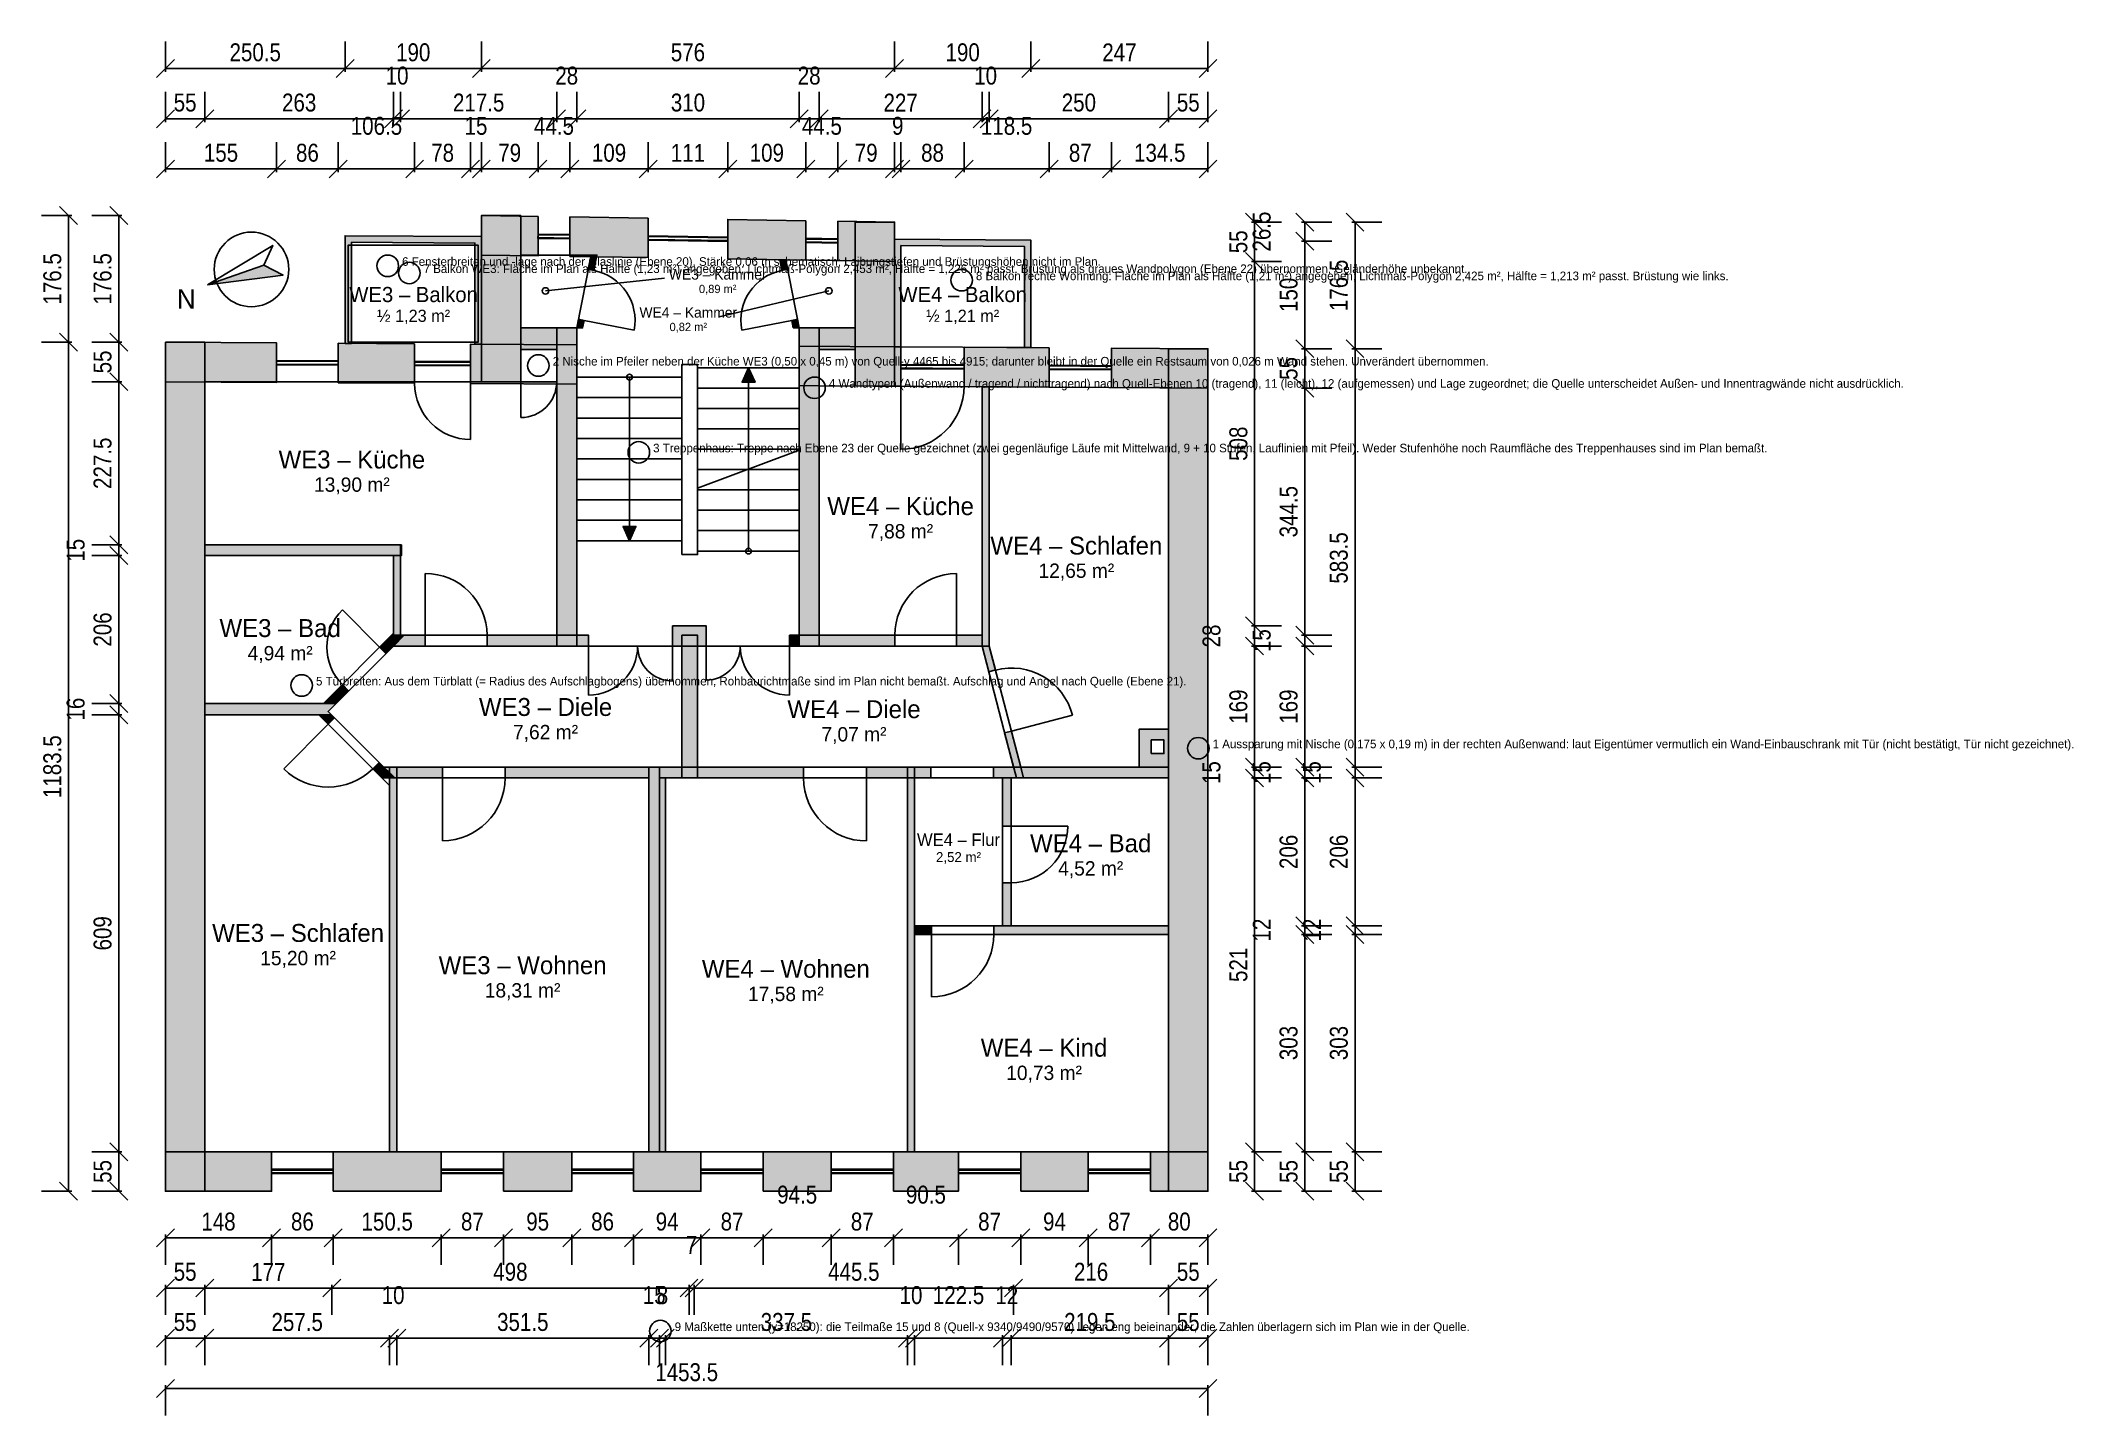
# Model space of a CAD drawing. Header units: metres. Extents: x -1.7 to 26.6, y -3.1 to 16.
import ezdxf
from ezdxf.enums import TextEntityAlignment as Align

# ---------------------------------------------------------------- set-up
doc = ezdxf.new("R2010")
doc.units = ezdxf.units.M
for name, color, linetype in [('A_BEMASSUNG', 5, 'Continuous'), ('A_OEFFNUNG', 1, 'Continuous'), ('A_RAUM', 3, 'Continuous'), ('A_SYMBOL', 2, 'Continuous'), ('A_TEXT', 7, 'Continuous'), ('A_TREPPE', 2, 'Continuous'), ('A_UNGEPRUEFT', 6, 'Continuous'), ('A_WAND', 8, 'Continuous'), ('A_WAND_TRAGEND', 7, 'Continuous')]:
    doc.layers.add(name, color=color, linetype=linetype)
doc.styles.add('OpenSansCondensed-Light', font='OpenSansCondensed-Light.ttf')
doc.dimstyles.new('EZ_M_100_H25_CM', dxfattribs={"dimtxt": 0.25, "dimasz": 0.25, "dimexe": 0.375, "dimexo": 0.125, "dimgap": 0.1, "dimtad": 1, "dimlfac": 100, "dimzin": 12, "dimdsep": 46, "dimtxsty": 'OpenSansCondensed-Light', "dimtsz": 0.125, "dimcen": 2.5, "dimazin": 3, "dimtfac": 0.5, "dimtmove": 2, "dimatfit": 3})

msp = doc.modelspace()

# ---------------------------------------------------------------- hatches: boundary and pattern name
at = {"layer": 'A_SYMBOL'}
msp.add_hatch(color=7, dxfattribs=at).paths.add_polyline_path([(0.586, 12.636), (1.64, 12.772), (1.372, 12.91)])
at = {"layer": 'A_TREPPE'}
for points in [[(8.13, 11.478), (8.04, 11.278), (8.22, 11.278)], [(6.47, 9.068), (6.38, 9.268), (6.56, 9.268)]]:
    msp.add_hatch(color=7, dxfattribs=at).paths.add_polyline_path(points)
at = {"layer": 'A_WAND'}
for points in [[(2.505, 11.819), (2.505, 13.319), (4.405, 13.308), (4.405, 11.808), (4.315, 11.808), (4.315, 13.218), (2.595, 13.229), (2.595, 11.819)], [(5.935, 13.05), (6.016, 13.05), (5.974, 12.836), (5.896, 12.852)], [(10.165, 11.772), (10.165, 13.272), (12.065, 13.26), (12.065, 11.76), (11.975, 11.76), (11.975, 13.17), (10.255, 13.182), (10.255, 11.772)], [(8.596, 12.836), (8.566, 12.985), (8.648, 12.984), (8.674, 12.852)], [(5.759, 12.155), (5.837, 12.139), (5.816, 12.035), (5.735, 12.035)], [(8.754, 12.035), (8.733, 12.139), (8.811, 12.155), (8.835, 12.035)], [(11.385, 11.214), (11.485, 11.214), (11.485, 7.6), (11.385, 7.6)], [(0.55, 8.86), (3.29, 8.86), (3.29, 9.01), (0.55, 9.01)], [(3.18, 8.86), (3.18, 7.75), (3.28, 7.75), (3.28, 8.86)], [(2.987, 7.583), (3.153, 7.75), (3.33, 7.75), (3.075, 7.495)], [(3.33, 7.75), (3.622, 7.75), (3.622, 7.6), (3.18, 7.6)], [(4.484, 7.6), (5.9, 7.6), (5.9, 7.75), (4.484, 7.75)], [(7.2, 7.75), (7.2, 5.76), (7.42, 5.76), (7.42, 7.75)], [(8.7, 7.75), (8.7, 7.6), (8.835, 7.6), (8.835, 7.75)], [(8.835, 7.6), (10.17, 7.6), (10.17, 7.75), (8.835, 7.75)], [(11.03, 7.6), (11.385, 7.6), (11.385, 7.75), (11.03, 7.75)], [(11.385, 7.6), (11.485, 7.6), (11.572, 7.266), (11.478, 7.241)], [(2.203, 6.8), (2.467, 7.063), (2.555, 6.975), (2.38, 6.8)], [(0.55, 6.8), (2.38, 6.8), (2.268, 6.688), (2.317, 6.64), (0.55, 6.64)], [(2.317, 6.64), (2.358, 6.598), (2.27, 6.51), (2.14, 6.64)], [(11.7, 6.39), (11.794, 6.414), (11.964, 5.76), (11.864, 5.76)], [(2.978, 5.978), (3.197, 5.76), (3.02, 5.76), (2.89, 5.89)], [(3.047, 5.91), (3.862, 5.91), (3.862, 5.76), (3.197, 5.76)], [(3.125, 5.91), (3.125, 0.55), (3.225, 0.55), (3.225, 5.91)], [(4.736, 5.76), (6.74, 5.76), (6.74, 5.91), (4.736, 5.91)], [(6.89, 5.76), (8.898, 5.76), (8.898, 5.91), (6.89, 5.91)], [(6.89, 5.76), (6.89, 0.55), (6.97, 0.55), (6.97, 5.76)], [(9.776, 5.76), (10.672, 5.76), (10.672, 5.91), (9.776, 5.91)], [(10.345, 5.91), (10.345, 0.55), (10.445, 0.55), (10.445, 5.91)], [(11.545, 5.76), (13.985, 5.76), (13.985, 5.91), (11.545, 5.91)], [(11.67, 5.76), (11.67, 5.09), (11.79, 5.09), (11.79, 5.76)], [(11.67, 4.3), (11.67, 3.7), (11.79, 3.7), (11.79, 4.3)], [(10.445, 3.58), (10.68, 3.58), (10.68, 3.7), (10.445, 3.7)], [(11.55, 3.58), (13.985, 3.58), (13.985, 3.7), (11.55, 3.7)]]:
    msp.add_hatch(color=8, dxfattribs=at).paths.add_polyline_path(points)
at = {"layer": 'A_WAND_TRAGEND'}
for points in [[(4.405, 13.6), (4.405, 11.285), (4.955, 11.285), (4.955, 13.6)], [(5.195, 13.588), (5.195, 13.038), (4.405, 13.05), (4.405, 13.6)], [(6.73, 13.564), (6.73, 13.014), (5.64, 13.031), (5.64, 13.581)], [(8.93, 13.529), (8.93, 12.979), (7.84, 12.996), (7.84, 13.546)], [(10.165, 13.51), (10.165, 12.96), (9.375, 12.972), (9.375, 13.522)], [(9.615, 13.51), (10.165, 13.51), (10.165, 11.222), (9.615, 11.226)], [(4.955, 11.735), (5.455, 11.735), (5.455, 12.035), (4.955, 12.035)], [(5.455, 12.035), (5.455, 7.6), (5.735, 7.6), (5.735, 12.035)], [(8.835, 12.035), (8.835, 7.6), (9.115, 7.6), (9.115, 12.035)], [(9.115, 11.735), (9.615, 11.735), (9.615, 12.035), (9.115, 12.035)], [(0, 11.835), (0, 0), (0.55, 0), (0.55, 11.835)], [(0, 11.835), (1.55, 11.825), (1.55, 11.275), (0, 11.285)], [(3.475, 11.813), (3.475, 11.264), (2.41, 11.27), (2.41, 11.82)], [(8.835, 11.78), (10.255, 11.771), (10.255, 11.222), (9.615, 11.226), (9.615, 11.735), (9.115, 11.735), (9.115, 11.229), (8.835, 11.23)], [(12.32, 11.759), (12.32, 11.209), (11.135, 11.216), (11.135, 11.766)], [(14.535, 11.745), (14.535, 11.195), (13.19, 11.203), (13.19, 11.753)], [(13.985, 11.745), (13.985, 0), (14.535, 0), (14.535, 11.745)], [(7.072, 7.6), (7.54, 7.6), (7.54, 7.88), (7.072, 7.88)], [(6.74, 5.91), (6.74, 0.55), (6.89, 0.55), (6.89, 5.91)], [(0, 0), (1.48, 0), (1.48, 0.55), (0, 0.55)], [(2.34, 0), (3.845, 0), (3.845, 0.55), (2.34, 0.55)], [(4.715, 0), (5.665, 0), (5.665, 0.55), (4.715, 0.55)], [(6.525, 0), (7.465, 0), (7.465, 0.55), (6.525, 0.55)], [(8.335, 0), (9.28, 0), (9.28, 0.55), (8.335, 0.55)], [(10.15, 0), (11.055, 0), (11.055, 0.55), (10.15, 0.55)], [(11.925, 0), (12.865, 0), (12.865, 0.55), (11.925, 0.55)], [(13.735, 0), (14.535, 0), (14.535, 0.55), (13.735, 0.55)]]:
    msp.add_hatch(color=7, dxfattribs=at).paths.add_polyline_path(points)
h = msp.add_hatch(color=7, dxfattribs=at)
h.paths.add_polyline_path([(5.735, 11.8), (5.735, 11.249), (4.255, 11.259), (4.255, 11.809)])
h.paths.add_polyline_path([(4.955, 11.285), (4.955, 11.735), (5.455, 11.735), (5.455, 11.285)])
h = msp.add_hatch(color=7, dxfattribs=at)
h.paths.add_polyline_path([(13.575, 6.44), (13.985, 6.44), (13.985, 5.91), (13.575, 5.91)])
h.paths.add_polyline_path([(13.745, 6.1), (13.745, 6.29), (13.92, 6.29), (13.92, 6.1)])

# ---------------------------------------------------------------- linework, layer by layer
at = {"layer": 'A_OEFFNUNG'}
for p, q in [((5.19453, 13.283), (5.19547, 13.343)), ((5.19531, 13.333), (5.64026, 13.326)), ((5.19547, 13.343), (5.64042, 13.336)), ((5.63947, 13.276), (5.64042, 13.336)), ((5.19453, 13.283), (5.63947, 13.276)), ((5.19469, 13.293), (5.63963, 13.286)), ((6.72951, 13.259), (6.73049, 13.319)), ((6.72951, 13.259), (7.83937, 13.24101)), ((6.72968, 13.269), (7.83953, 13.251)), ((6.73032, 13.309), (7.84018, 13.291)), ((6.73049, 13.319), (7.84034, 13.301)), ((7.83937, 13.24101), (7.84034, 13.301)), ((8.92953, 13.224), (8.93047, 13.284)), ((8.92953, 13.224), (9.37447, 13.217)), ((8.92969, 13.234), (9.37463, 13.227)), ((8.93031, 13.274), (9.37526, 13.267)), ((8.93047, 13.284), (9.37542, 13.277)), ((9.37447, 13.217), (9.37542, 13.277)), ((5.837, 12.139), (6.53367, 12.00206)), ((8.733, 12.139), (8.03633, 12.00206)), ((1.54983, 11.52), (1.55017, 11.58)), ((1.54983, 11.52), (2.40981, 11.515)), ((1.54988, 11.53), (2.40987, 11.525)), ((1.55012, 11.57), (2.4101, 11.565)), ((1.55017, 11.58), (2.41016, 11.575)), ((2.40981, 11.515), (2.41016, 11.575)), ((3.47481, 11.509), (3.47519, 11.569)), ((3.47481, 11.509), (4.25479, 11.504)), ((3.47487, 11.519), (4.25486, 11.514)), ((3.47513, 11.559), (4.25511, 11.554)), ((3.47519, 11.569), (4.25518, 11.564)), ((4.25479, 11.504), (4.25518, 11.564)), ((10.25483, 11.466), (10.25517, 11.526)), ((10.25483, 11.466), (11.13482, 11.461)), ((10.25489, 11.476), (11.13487, 11.471)), ((10.25511, 11.516), (11.1351, 11.511)), ((10.25517, 11.526), (11.13516, 11.521)), ((11.13482, 11.461), (11.13516, 11.521)), ((12.31979, 11.454), (12.32021, 11.514)), ((12.31979, 11.454), (13.18977, 11.448)), ((12.31986, 11.464), (13.18984, 11.458)), ((12.32014, 11.504), (13.19012, 11.498)), ((12.32021, 11.514), (13.19019, 11.508)), ((13.18977, 11.448), (13.19019, 11.508)), ((4.255, 11.259), (4.255, 10.479)), ((4.955, 11.285), (4.955, 10.785)), ((10.255, 11.222), (10.255, 10.342)), ((3.622, 7.75), (3.622, 8.612)), ((11.03, 7.75), (11.03, 8.61)), ((2.987, 7.583), (2.46778, 8.10322)), ((5.9, 7.6), (5.9, 6.916)), ((7.072, 7.6), (7.072, 7.112)), ((7.54, 7.6), (7.54, 7.125)), ((8.7, 7.6), (8.7, 6.915)), ((11.794, 6.414), (12.64557, 6.63589)), ((2.27, 6.51), (1.64987, 5.88987)), ((3.862, 5.76), (3.862, 4.886)), ((9.776, 5.76), (9.776, 4.882)), ((11.79, 5.09), (12.58, 5.09)), ((10.68, 3.58), (10.68, 2.71)), ((1.48, 0.305), (2.34, 0.305)), ((1.48, 0.245), (1.48, 0.305)), ((1.48, 0.295), (2.34, 0.295)), ((2.34, 0.245), (2.34, 0.305)), ((3.845, 0.305), (4.715, 0.305)), ((3.845, 0.245), (3.845, 0.305)), ((3.845, 0.295), (4.715, 0.295)), ((4.715, 0.245), (4.715, 0.305)), ((5.665, 0.305), (6.525, 0.305)), ((5.665, 0.245), (5.665, 0.305)), ((5.665, 0.295), (6.525, 0.295)), ((6.525, 0.245), (6.525, 0.305)), ((7.465, 0.305), (8.335, 0.305)), ((7.465, 0.245), (7.465, 0.305)), ((7.465, 0.295), (8.335, 0.295)), ((8.335, 0.245), (8.335, 0.305)), ((9.28, 0.305), (10.15, 0.305)), ((9.28, 0.245), (9.28, 0.305)), ((9.28, 0.295), (10.15, 0.295)), ((10.15, 0.245), (10.15, 0.305)), ((11.055, 0.305), (11.925, 0.305)), ((11.055, 0.245), (11.055, 0.305)), ((11.055, 0.295), (11.925, 0.295)), ((11.925, 0.245), (11.925, 0.305)), ((12.865, 0.305), (13.735, 0.305)), ((12.865, 0.245), (12.865, 0.305)), ((12.865, 0.295), (13.735, 0.295)), ((13.735, 0.245), (13.735, 0.305)), ((1.48, 0.255), (2.34, 0.255)), ((1.48, 0.245), (2.34, 0.245)), ((3.845, 0.255), (4.715, 0.255)), ((3.845, 0.245), (4.715, 0.245)), ((5.665, 0.255), (6.525, 0.255)), ((5.665, 0.245), (6.525, 0.245)), ((7.465, 0.255), (8.335, 0.255)), ((7.465, 0.245), (8.335, 0.245)), ((9.28, 0.255), (10.15, 0.255)), ((9.28, 0.245), (10.15, 0.245)), ((11.055, 0.255), (11.925, 0.255)), ((11.055, 0.245), (11.925, 0.245)), ((12.865, 0.255), (13.735, 0.255)), ((12.865, 0.245), (13.735, 0.245))]:
    msp.add_line(p, q, dxfattribs=at)
for centre, radius, start, end in [((5.837, 12.139), 0.71, -11.120107, 78.879893), ((8.733, 12.139), 0.71, 101.120107, -168.879893), ((4.255, 11.259), 0.78, 180, -90), ((4.955, 11.285), 0.5, -90, 0), ((10.255, 11.222), 0.88, -90, 0), ((3.622, 7.75), 0.862, 0, 90), ((11.03, 7.75), 0.86, 90, 180), ((2.987, 7.583), 0.735, 134.944855, -135.055145), ((5.9, 7.6), 0.684, -90, 0), ((7.072, 7.6), 0.488, 180, -90), ((7.54, 7.6), 0.475, -90, 0), ((8.7, 7.6), 0.685, 180, -90), ((11.794, 6.414), 0.88, 14.604447, 104.604447), ((2.27, 6.51), 0.877, -135, -45), ((3.862, 5.76), 0.874, -90, 0), ((9.776, 5.76), 0.878, 180, -90), ((11.79, 5.09), 0.79, -90, 0), ((10.68, 3.58), 0.87, -90, 0)]:
    msp.add_arc(centre, radius, start, end, dxfattribs=at)
at = {"layer": 'A_RAUM'}
for points in [[(2.55, 11.835), (4.36, 11.835), (4.36, 13.19), (2.55, 13.19)], [(4.955, 12.035), (5.735, 12.035), (5.935, 13.05), (4.955, 13.05)], [(10.255, 11.772), (11.975, 11.76), (11.975, 13.17), (10.255, 13.182)], [(8.835, 12.035), (9.615, 12.035), (9.615, 12.969), (8.648, 12.984)], [(3.28, 7.75), (5.455, 7.75), (5.455, 11.285), (0.55, 11.285), (0.55, 9.01), (3.28, 9.01)], [(9.115, 7.75), (11.385, 7.75), (11.385, 11.214), (9.115, 11.229)], [(11.925, 5.91), (13.575, 5.91), (13.575, 6.44), (13.985, 6.44), (13.985, 11.198), (11.485, 11.214), (11.485, 7.6)], [(0.55, 6.8), (2.203, 6.8), (3.18, 7.777), (3.18, 8.86), (0.55, 8.86)], [(3.047, 5.91), (7.2, 5.91), (7.2, 7.6), (3.18, 7.6), (2.268, 6.689)], [(7.42, 5.91), (11.825, 5.91), (11.385, 7.6), (7.42, 7.6)], [(0.55, 0.55), (3.125, 0.55), (3.125, 5.655), (2.14, 6.64), (0.55, 6.64)], [(3.225, 0.55), (6.74, 0.55), (6.74, 5.76), (3.225, 5.76)], [(6.97, 0.55), (10.345, 0.55), (10.345, 5.76), (6.97, 5.76)], [(10.445, 3.7), (11.67, 3.7), (11.67, 5.76), (10.445, 5.76)], [(11.79, 3.7), (13.985, 3.7), (13.985, 5.76), (11.79, 5.76)], [(10.445, 0.55), (13.985, 0.55), (13.985, 3.58), (10.445, 3.58)]]:
    msp.add_lwpolyline(points, close=True, dxfattribs=at)
at = {"layer": 'A_SYMBOL'}
for p, q in [((6.96, 12.73), (5.3, 12.55)), ((7.72, 12.19), (9.25, 12.55))]:
    msp.add_line(p, q, dxfattribs=at)
for points in [[(0.586, 12.636), (1.496, 13.185), (1.372, 12.91)], [(0.586, 12.636), (1.64, 12.772), (1.372, 12.91)]]:
    msp.add_lwpolyline(points, close=True, dxfattribs=at)
for centre, radius in [((1.2, 12.85), 0.52), ((5.3, 12.55), 0.045), ((9.25, 12.55), 0.045)]:
    msp.add_circle(centre, radius, dxfattribs=at)
at = {"layer": 'A_TREPPE'}
for p, q in [((5.735, 11.348), (7.2, 11.348)), ((6.47, 11.348), (6.47, 9.068)), ((7.42, 11.478), (8.835, 11.478)), ((8.13, 8.924), (8.13, 11.478)), ((5.735, 11.063), (7.2, 11.063)), ((7.42, 11.194), (8.835, 11.194)), ((5.735, 10.778), (7.2, 10.778)), ((7.42, 10.911), (8.835, 10.911)), ((5.735, 10.493), (7.2, 10.493)), ((7.42, 10.627), (8.835, 10.627)), ((5.735, 10.208), (7.2, 10.208)), ((7.42, 10.343), (8.835, 10.343)), ((7.42, 9.8), (8.835, 10.33)), ((5.735, 9.923), (7.2, 9.923)), ((7.42, 10.059), (8.835, 10.059)), ((5.735, 9.638), (7.2, 9.638)), ((7.42, 9.775), (8.835, 9.775)), ((5.735, 9.353), (7.2, 9.353)), ((7.42, 9.492), (8.835, 9.492)), ((7.42, 9.208), (8.835, 9.208)), ((5.735, 9.068), (7.2, 9.068)), ((7.42, 8.924), (8.835, 8.924))]:
    msp.add_line(p, q, dxfattribs=at)
for points in [[(7.2, 8.874), (7.42, 8.874), (7.42, 11.526), (7.2, 11.526)], [(8.13, 11.478), (8.04, 11.278), (8.22, 11.278)], [(6.47, 9.068), (6.38, 9.268), (6.56, 9.268)]]:
    msp.add_lwpolyline(points, close=True, dxfattribs=at)
for centre in [(6.47, 11.348), (8.13, 8.924)]:
    msp.add_circle(centre, 0.04, dxfattribs=at)
at = {"layer": 'A_UNGEPRUEFT'}
for centre in [(3.1, 12.9), (3.4, 12.8), (11.1, 12.7), (5.2, 11.51), (9.05, 11.2), (6.6, 10.3), (1.9, 7.05), (14.4, 6.175), (6.9, -1.95)]:
    msp.add_circle(centre, 0.15, dxfattribs=at)
at = {"layer": 'A_WAND'}
for points in [[(2.505, 11.819), (2.505, 13.319), (4.405, 13.308), (4.405, 11.808), (4.315, 11.808), (4.315, 13.218), (2.595, 13.229), (2.595, 11.819)], [(5.935, 13.05), (6.016, 13.05), (5.974, 12.836), (5.896, 12.852)], [(10.165, 11.772), (10.165, 13.272), (12.065, 13.26), (12.065, 11.76), (11.975, 11.76), (11.975, 13.17), (10.255, 13.182), (10.255, 11.772)], [(8.596, 12.836), (8.566, 12.985), (8.648, 12.984), (8.674, 12.852)], [(5.759, 12.155), (5.837, 12.139), (5.816, 12.035), (5.735, 12.035)], [(8.754, 12.035), (8.733, 12.139), (8.811, 12.155), (8.835, 12.035)], [(11.385, 11.214), (11.485, 11.214), (11.485, 7.6), (11.385, 7.6)], [(0.55, 8.86), (3.29, 8.86), (3.29, 9.01), (0.55, 9.01)], [(3.18, 8.86), (3.18, 7.75), (3.28, 7.75), (3.28, 8.86)], [(2.987, 7.583), (3.153, 7.75), (3.33, 7.75), (3.075, 7.495)], [(3.33, 7.75), (3.622, 7.75), (3.622, 7.6), (3.18, 7.6)], [(4.484, 7.6), (5.9, 7.6), (5.9, 7.75), (4.484, 7.75)], [(7.2, 7.75), (7.2, 5.76), (7.42, 5.76), (7.42, 7.75)], [(8.7, 7.75), (8.7, 7.6), (8.835, 7.6), (8.835, 7.75)], [(8.835, 7.6), (10.17, 7.6), (10.17, 7.75), (8.835, 7.75)], [(11.03, 7.6), (11.385, 7.6), (11.385, 7.75), (11.03, 7.75)], [(11.385, 7.6), (11.485, 7.6), (11.572, 7.266), (11.478, 7.241)], [(2.203, 6.8), (2.467, 7.063), (2.555, 6.975), (2.38, 6.8)], [(0.55, 6.8), (2.38, 6.8), (2.268, 6.688), (2.317, 6.64), (0.55, 6.64)], [(2.317, 6.64), (2.358, 6.598), (2.27, 6.51), (2.14, 6.64)], [(11.7, 6.39), (11.794, 6.414), (11.964, 5.76), (11.864, 5.76)], [(2.978, 5.978), (3.197, 5.76), (3.02, 5.76), (2.89, 5.89)], [(3.047, 5.91), (3.862, 5.91), (3.862, 5.76), (3.197, 5.76)], [(3.125, 5.91), (3.125, 0.55), (3.225, 0.55), (3.225, 5.91)], [(4.736, 5.76), (6.74, 5.76), (6.74, 5.91), (4.736, 5.91)], [(6.89, 5.76), (8.898, 5.76), (8.898, 5.91), (6.89, 5.91)], [(6.89, 5.76), (6.89, 0.55), (6.97, 0.55), (6.97, 5.76)], [(9.776, 5.76), (10.672, 5.76), (10.672, 5.91), (9.776, 5.91)], [(10.345, 5.91), (10.345, 0.55), (10.445, 0.55), (10.445, 5.91)], [(11.545, 5.76), (13.985, 5.76), (13.985, 5.91), (11.545, 5.91)], [(11.67, 5.76), (11.67, 5.09), (11.79, 5.09), (11.79, 5.76)], [(11.67, 4.3), (11.67, 3.7), (11.79, 3.7), (11.79, 4.3)], [(10.445, 3.58), (10.68, 3.58), (10.68, 3.7), (10.445, 3.7)], [(11.55, 3.58), (13.985, 3.58), (13.985, 3.7), (11.55, 3.7)]]:
    msp.add_lwpolyline(points, close=True, dxfattribs=at)
at = {"layer": 'A_WAND_TRAGEND'}
for points in [[(4.405, 13.6), (4.405, 11.285), (4.955, 11.285), (4.955, 13.6)], [(5.195, 13.588), (5.195, 13.038), (4.405, 13.05), (4.405, 13.6)], [(6.73, 13.564), (6.73, 13.014), (5.64, 13.031), (5.64, 13.581)], [(8.93, 13.529), (8.93, 12.979), (7.84, 12.996), (7.84, 13.546)], [(10.165, 13.51), (10.165, 12.96), (9.375, 12.972), (9.375, 13.522)], [(9.615, 13.51), (10.165, 13.51), (10.165, 11.222), (9.615, 11.226)], [(4.955, 11.735), (5.455, 11.735), (5.455, 12.035), (4.955, 12.035)], [(5.455, 12.035), (5.455, 7.6), (5.735, 7.6), (5.735, 12.035)], [(8.835, 12.035), (8.835, 7.6), (9.115, 7.6), (9.115, 12.035)], [(9.115, 11.735), (9.615, 11.735), (9.615, 12.035), (9.115, 12.035)], [(0, 11.835), (0, 0), (0.55, 0), (0.55, 11.835)], [(0, 11.835), (1.55, 11.825), (1.55, 11.275), (0, 11.285)], [(3.475, 11.813), (3.475, 11.264), (2.41, 11.27), (2.41, 11.82)], [(5.735, 11.8), (5.735, 11.249), (4.255, 11.259), (4.255, 11.809)], [(4.955, 11.285), (4.955, 11.735), (5.455, 11.735), (5.455, 11.285)], [(8.835, 11.78), (10.255, 11.771), (10.255, 11.222), (9.615, 11.226), (9.615, 11.735), (9.115, 11.735), (9.115, 11.229), (8.835, 11.23)], [(12.32, 11.759), (12.32, 11.209), (11.135, 11.216), (11.135, 11.766)], [(14.535, 11.745), (14.535, 11.195), (13.19, 11.203), (13.19, 11.753)], [(13.985, 11.745), (13.985, 0), (14.535, 0), (14.535, 11.745)], [(7.072, 7.6), (7.54, 7.6), (7.54, 7.88), (7.072, 7.88)], [(13.575, 6.44), (13.985, 6.44), (13.985, 5.91), (13.575, 5.91)], [(13.745, 6.1), (13.745, 6.29), (13.92, 6.29), (13.92, 6.1)], [(6.74, 5.91), (6.74, 0.55), (6.89, 0.55), (6.89, 5.91)], [(0, 0), (1.48, 0), (1.48, 0.55), (0, 0.55)], [(2.34, 0), (3.845, 0), (3.845, 0.55), (2.34, 0.55)], [(4.715, 0), (5.665, 0), (5.665, 0.55), (4.715, 0.55)], [(6.525, 0), (7.465, 0), (7.465, 0.55), (6.525, 0.55)], [(8.335, 0), (9.28, 0), (9.28, 0.55), (8.335, 0.55)], [(10.15, 0), (11.055, 0), (11.055, 0.55), (10.15, 0.55)], [(11.925, 0), (12.865, 0), (12.865, 0.55), (11.925, 0.55)], [(13.735, 0), (14.535, 0), (14.535, 0.55), (13.735, 0.55)]]:
    msp.add_lwpolyline(points, close=True, dxfattribs=at)

# ---------------------------------------------------------------- texts
at = {"layer": 'A_TEXT'}
for s, height, p in [('WE3 – Kammer', 0.1442308, (7.7, 12.78)), ('N', 0.27, (0.291, 12.439)), ('WE3 – Balkon', 0.2115385, (3.46, 12.5)), ('0,89 m²', 0.115385, (7.7, 12.57808)), ('WE4 – Balkon', 0.2115385, (11.115, 12.5)), ('½ 1,23 m²', 0.169231, (3.46, 12.20385)), ('WE4 – Kammer', 0.1442308, (7.29, 12.25)), ('½ 1,21 m²', 0.169231, (11.115, 12.20385)), ('0,82 m²', 0.115385, (7.29, 12.04808)), ('WE3 – Küche', 0.25, (2.6, 10.2)), ('13,90 m²', 0.2, (2.6, 9.85)), ('WE4 – Küche', 0.25, (10.25, 9.55)), ('7,88 m²', 0.2, (10.25, 9.2)), ('WE4 – Schlafen', 0.25, (12.7, 9)), ('12,65 m²', 0.2, (12.7, 8.65)), ('WE3 – Bad', 0.25, (1.6, 7.85)), ('4,94 m²', 0.2, (1.6, 7.5)), ('WE3 – Diele', 0.25, (5.3, 6.75)), ('WE4 – Diele', 0.25, (9.6, 6.72)), ('7,62 m²', 0.2, (5.3, 6.4)), ('7,07 m²', 0.2, (9.6, 6.37)), ('WE4 – Flur', 0.173077, (11.057, 4.9)), ('WE4 – Bad', 0.25, (12.9, 4.85)), ('2,52 m²', 0.138462, (11.057, 4.65769)), ('4,52 m²', 0.2, (12.9, 4.5)), ('WE3 – Schlafen', 0.25, (1.85, 3.6)), ('15,20 m²', 0.2, (1.85, 3.25)), ('WE3 – Wohnen', 0.25, (4.98, 3.15)), ('WE4 – Wohnen', 0.25, (8.65, 3.1)), ('18,31 m²', 0.2, (4.98, 2.8)), ('17,58 m²', 0.2, (8.65, 2.75)), ('WE4 – Kind', 0.25, (12.25, 2)), ('10,73 m²', 0.2, (12.25, 1.65))]:
    msp.add_text(s, height=height, dxfattribs=at).set_placement(p, align=Align.MIDDLE_CENTER)
at = {"layer": 'A_UNGEPRUEFT'}
for s, p in [('6 Fensterbreiten und -lage nach der Glaslinie (Ebene 20), Stärke 0,06 m schematisch; Laibungstiefen und Brüstungshöhen nicht im Plan.', (3.3, 12.9)), ('7 Balkon WE3: Fläche im Plan als Hälfte (1,23 m²) angegeben; Lichtmaß-Polygon 2,453 m², Hälfte = 1,226 m² passt. Brüstung als graues Wandpolygon (Ebene 22) übernommen, Geländerhöhe unbekannt.', (3.6, 12.8)), ('8 Balkon rechte Wohnung: Fläche im Plan als Hälfte (1,21 m²) angegeben; Lichtmaß-Polygon 2,425 m², Hälfte = 1,213 m² passt. Brüstung wie links.', (11.3, 12.7)), ('2 Nische im Pfeiler neben der Küche WE3 (0,50 x 0,45 m) von Quell-y 4465 bis 4915; darunter bleibt in der Quelle ein Restsaum von 0,026 m Wand stehen. Unverändert übernommen.', (5.4, 11.51)), ('4 Wandtypen (Außenwand / tragend / nichttragend) nach Quell-Ebenen 10 (tragend), 11 (leicht), 12 (aufgemessen) und Lage zugeordnet; die Quelle unterscheidet Außen- und Innentragwände nicht ausdrücklich.', (9.25, 11.2)), ('3 Treppenhaus: Treppe nach Ebene 23 der Quelle gezeichnet (zwei gegenläufige Läufe mit Mittelwand, 9 + 10 Stufen, Lauflinien mit Pfeil). Weder Stufenhöhe noch Raumfläche des Treppenhauses sind im Plan bemaßt.', (6.8, 10.3)), ('5 Türbreiten: Aus dem Türblatt (= Radius des Aufschlagbogens) übernommen, Rohbaurichtmaße sind im Plan nicht bemaßt. Aufschlag und Angel nach Quelle (Ebene 21).', (2.1, 7.05)), ('1 Aussparung mit Nische (0,175 x 0,19 m) in der rechten Außenwand: laut Eigentümer vermutlich ein Wand-Einbauschrank mit Tür (nicht bestätigt, Tür nicht gezeichnet).', (14.6, 6.175)), ('9 Maßkette unten (y=18250): die Teilmaße 15 und 8 (Quell-x 9340/9490/9570) liegen eng beieinander, die Zahlen überlagern sich im Plan wie in der Quelle.', (7.1, -1.95))]:
    msp.add_text(s, height=0.12, dxfattribs=at).set_placement(p)

# ---------------------------------------------------------------- dimensions: what is measured, and where the dimension line sits
at = {"layer": 'A_BEMASSUNG'}
for base, p1, p2 in [((0, 15.65), (0, 15.48), (2.505, 15.48)), ((2.505, 15.65), (2.505, 15.48), (4.405, 15.48)), ((4.405, 15.65), (4.405, 15.48), (10.165, 15.48)), ((10.165, 15.65), (10.165, 15.48), (12.065, 15.48)), ((12.065, 15.65), (12.065, 15.48), (14.535, 15.48)), ((3.18, 14.95), (3.18, 14.78), (3.28, 14.78)), ((5.455, 14.95), (5.455, 14.78), (5.735, 14.78)), ((8.835, 14.95), (8.835, 14.78), (9.115, 14.78)), ((11.385, 14.95), (11.385, 14.78), (11.485, 14.78)), ((0, 14.95), (0, 14.78), (0.55, 14.78)), ((0.55, 14.95), (0.55, 14.78), (3.18, 14.78)), ((3.28, 14.95), (3.28, 14.78), (5.455, 14.78)), ((5.735, 14.95), (5.735, 14.78), (8.835, 14.78)), ((9.115, 14.95), (9.115, 14.78), (11.385, 14.78)), ((11.485, 14.95), (11.485, 14.78), (13.985, 14.78)), ((13.985, 14.95), (13.985, 14.78), (14.535, 14.78)), ((2.41, 14.25), (2.41, 14.08), (3.475, 14.08)), ((4.255, 14.25), (4.255, 14.08), (4.405, 14.08)), ((5.195, 14.25), (5.195, 14.08), (5.64, 14.08)), ((8.93, 14.25), (8.93, 14.08), (9.375, 14.08)), ((10.165, 14.25), (10.165, 14.08), (10.255, 14.08)), ((11.135, 14.25), (11.135, 14.08), (12.32, 14.08)), ((0, 14.25), (0, 14.08), (1.55, 14.08)), ((1.55, 14.25), (1.55, 14.08), (2.41, 14.08)), ((3.475, 14.25), (3.475, 14.08), (4.255, 14.08)), ((4.405, 14.25), (4.405, 14.08), (5.195, 14.08)), ((5.64, 14.25), (5.64, 14.08), (6.73, 14.08)), ((6.73, 14.25), (6.73, 14.08), (7.84, 14.08)), ((7.84, 14.25), (7.84, 14.08), (8.93, 14.08)), ((9.375, 14.25), (9.375, 14.08), (10.165, 14.08)), ((10.255, 14.25), (10.255, 14.08), (11.135, 14.08)), ((12.32, 14.25), (12.32, 14.08), (13.19, 14.08)), ((13.19, 14.25), (13.19, 14.08), (14.535, 14.08)), ((8.335, -0.65), (8.335, -0.48), (9.28, -0.48)), ((10.15, -0.65), (10.15, -0.48), (11.055, -0.48)), ((0, -0.65), (0, -0.48), (1.48, -0.48)), ((1.48, -0.65), (1.48, -0.48), (2.34, -0.48)), ((2.34, -0.65), (2.34, -0.48), (3.845, -0.48)), ((3.845, -0.65), (3.845, -0.48), (4.715, -0.48)), ((4.715, -0.65), (4.715, -0.48), (5.665, -0.48)), ((5.665, -0.65), (5.665, -0.48), (6.525, -0.48)), ((6.525, -0.65), (6.525, -0.48), (7.465, -0.48)), ((7.465, -0.65), (7.465, -0.48), (8.335, -0.48)), ((9.28, -0.65), (9.28, -0.48), (10.15, -0.48)), ((11.055, -0.65), (11.055, -0.48), (11.925, -0.48)), ((11.925, -0.65), (11.925, -0.48), (12.865, -0.48)), ((12.865, -0.65), (12.865, -0.48), (13.735, -0.48)), ((13.735, -0.65), (13.735, -0.48), (14.535, -0.48)), ((7.3, -1.35), (7.3, -1.18), (7.37, -1.18)), ((0, -1.35), (0, -1.18), (0.55, -1.18)), ((0.55, -1.35), (0.55, -1.18), (2.32, -1.18)), ((2.32, -1.35), (2.32, -1.18), (7.3, -1.18)), ((7.37, -1.35), (7.37, -1.18), (11.825, -1.18)), ((11.825, -1.35), (11.825, -1.18), (13.985, -1.18)), ((13.985, -1.35), (13.985, -1.18), (14.535, -1.18)), ((3.125, -2.05), (3.125, -1.88), (3.225, -1.88)), ((6.74, -2.05), (6.74, -1.88), (6.89, -1.88)), ((6.89, -2.05), (6.89, -1.88), (6.97, -1.88)), ((10.345, -2.05), (10.345, -1.88), (10.445, -1.88)), ((10.445, -2.05), (10.445, -1.88), (11.67, -1.88)), ((11.67, -2.05), (11.67, -1.88), (11.79, -1.88)), ((0, -2.05), (0, -1.88), (0.55, -1.88)), ((0.55, -2.05), (0.55, -1.88), (3.125, -1.88)), ((3.225, -2.05), (3.225, -1.88), (6.74, -1.88)), ((6.97, -2.05), (6.97, -1.88), (10.345, -1.88)), ((11.79, -2.05), (11.79, -1.88), (13.985, -1.88)), ((13.985, -2.05), (13.985, -1.88), (14.535, -1.88)), ((0, -2.75), (0, -2.58), (14.535, -2.58))]:
    msp.add_linear_dim(base=base, p1=p1, p2=p2, dimstyle='EZ_M_100_H25_CM', dxfattribs=at).render()
for base, p1, p2 in [((-1.35, 11.835), (-1.18, 11.835), (-1.18, 13.6)), ((-0.65, 11.835), (-0.48, 11.835), (-0.48, 13.6)), ((15.185, 12.96), (15.015, 12.96), (15.015, 13.51)), ((15.885, 13.245), (15.715, 13.245), (15.715, 13.51)), ((16.585, 11.745), (16.415, 11.745), (16.415, 13.51)), ((15.885, 11.745), (15.715, 11.745), (15.715, 13.245)), ((15.185, 7.88), (15.015, 7.88), (15.015, 12.96)), ((-1.35, 0), (-1.18, 0), (-1.18, 11.835)), ((-0.65, 11.285), (-0.48, 11.285), (-0.48, 11.835)), ((15.885, 11.195), (15.715, 11.195), (15.715, 11.745)), ((16.585, 5.91), (16.415, 5.91), (16.415, 11.745)), ((-0.65, 9.01), (-0.48, 9.01), (-0.48, 11.285)), ((15.885, 7.75), (15.715, 7.75), (15.715, 11.195)), ((-0.65, 8.86), (-0.48, 8.86), (-0.48, 9.01)), ((-0.65, 6.8), (-0.48, 6.8), (-0.48, 8.86)), ((15.185, 7.6), (15.015, 7.6), (15.015, 7.88)), ((15.185, 5.91), (15.015, 5.91), (15.015, 7.6)), ((15.885, 7.6), (15.715, 7.6), (15.715, 7.75)), ((15.885, 5.91), (15.715, 5.91), (15.715, 7.6)), ((-0.65, 6.64), (-0.48, 6.64), (-0.48, 6.8)), ((-0.65, 0.55), (-0.48, 0.55), (-0.48, 6.64)), ((15.185, 5.76), (15.015, 5.76), (15.015, 5.91)), ((15.885, 5.76), (15.715, 5.76), (15.715, 5.91)), ((16.585, 5.76), (16.415, 5.76), (16.415, 5.91)), ((15.185, 0.55), (15.015, 0.55), (15.015, 5.76)), ((15.885, 3.7), (15.715, 3.7), (15.715, 5.76)), ((16.585, 3.7), (16.415, 3.7), (16.415, 5.76)), ((15.885, 3.58), (15.715, 3.58), (15.715, 3.7)), ((15.885, 0.55), (15.715, 0.55), (15.715, 3.58)), ((16.585, 3.58), (16.415, 3.58), (16.415, 3.7)), ((16.585, 0.55), (16.415, 0.55), (16.415, 3.58)), ((-0.65, 0), (-0.48, 0), (-0.48, 0.55)), ((15.185, 0), (15.015, 0), (15.015, 0.55)), ((15.885, 0), (15.715, 0), (15.715, 0.55)), ((16.585, 0), (16.415, 0), (16.415, 0.55))]:
    msp.add_linear_dim(base=base, p1=p1, p2=p2, angle=90, dimstyle='EZ_M_100_H25_CM', dxfattribs=at).render()

doc.saveas('drawing.dxf')
